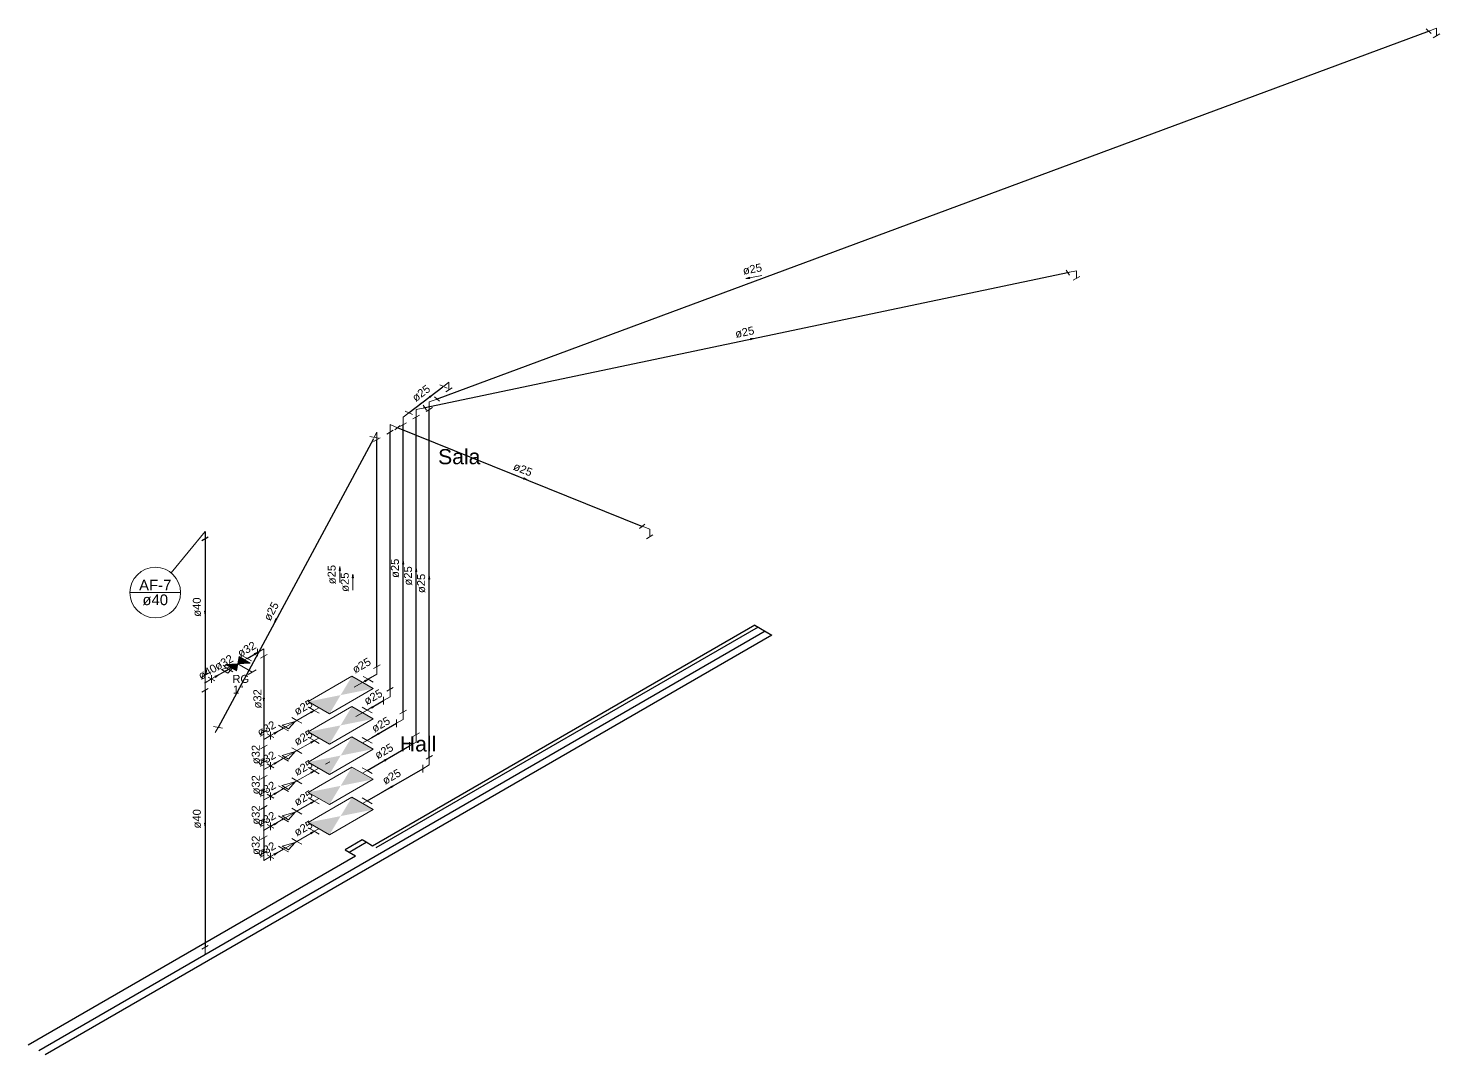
# Model space of a CAD drawing. Header units: inches. Extents: x -21 to 129, y -108 to 34.
# Drawn here: x 18.63 to 27.97, y -56.07 to -49.28 of the extents above; entities that cross this region are included whole.
import ezdxf

# ---------------------------------------------------------------- set-up
doc = ezdxf.new("R2010")
doc.units = ezdxf.units.IN
doc.header["$MEASUREMENT"] = 0
for name, color, linetype, lineweight in [('AF-Colunas', 8, 'Continuous', 30), ('AF-Conexões detalhe', 8, 'Continuous', 20), ('AF-Indicação coluna', 5, 'Continuous', 20), ('AF-Sentido tubo', 8, 'Continuous', 20), ('AF-Textos coluna', 7, 'Continuous', 20), ('AF-Textos conexão', 7, 'Continuous', 20), ('AF-Textos tubo', 7, 'Continuous', 20), ('AF-Tubos detalhe', 170, 'Continuous', 30), ('Simbolos', 8, 'Continuous', 20), ('XJANELAS E PORTAS', 4, 'Continuous', 30), ('XPAREDE', 7, 'Continuous', 30), ('xTEXTO', 7, 'Continuous', 20)]:
    doc.layers.add(name, color=color, linetype=linetype, lineweight=lineweight)
doc.styles.add('Arial', font='arial.ttf')

# ---------------------------------------------------------------- blocks, each defined once
blk = doc.blocks.new('_Closed')
at = {"color": 0, "linetype": 'ByBlock', "lineweight": -2}
for p, q in [((-1, 0.166667), (0, 0)), ((-1, 0.166667), (-1, -0.166667)), ((0, 0), (-1, -0.166667)), ((0, 0), (-1, 0))]:
    blk.add_line(p, q, dxfattribs=at)

msp = doc.modelspace()

# ---------------------------------------------------------------- hatches: boundary and pattern name
at = {"layer": 'Simbolos', "linetype": 'Continuous'}
for points in [[(20.0194, -53.4875), (19.9374, -53.4926), (20.0101, -53.5346)], [(20.0283, -53.4401), (20.101, -53.4821), (20.0194, -53.4875)], [(20.7744, -53.5698), (20.9156, -53.6513), (20.4843, -53.7373), (20.6255, -53.8188)], [(20.7744, -53.7698), (20.9156, -53.8513), (20.4843, -53.9373), (20.6255, -54.0188)], [(20.7744, -53.9698), (20.9156, -54.0513), (20.4843, -54.1373), (20.6255, -54.2188)], [(20.7744, -54.1698), (20.9156, -54.2513), (20.4843, -54.3373), (20.6255, -54.4188)], [(20.7744, -54.3698), (20.9156, -54.4513), (20.4843, -54.5373), (20.6255, -54.6188)]]:
    msp.add_hatch(color=256, dxfattribs=at).paths.add_polyline_path(points)

# ---------------------------------------------------------------- linework, layer by layer
at = {"layer": 'AF-Colunas', "linetype": 'Continuous'}
for p, q in [((19.8243, -52.6499), (19.781, -52.6749)), ((19.8027, -52.6124), (19.8027, -52.6624))]:
    msp.add_line(p, q, dxfattribs=at)
at = {"layer": 'AF-Conexões detalhe', "linetype": 'Continuous'}
for p, q in [((27.9141, -49.3186), (27.881, -49.2888)), ((27.9491, -49.2846), (27.8976, -49.3037)), ((27.9491, -49.2846), (27.9491, -49.3346)), ((27.9708, -49.3221), (27.9275, -49.3471)), ((25.5206, -50.9165), (25.4997, -50.8833)), ((25.5677, -50.8878), (25.5102, -50.8999)), ((25.5677, -50.8878), (25.5677, -50.9378)), ((25.5894, -50.9253), (25.5461, -50.9503)), ((21.4164, -51.6256), (21.3793, -51.6538)), ((21.4164, -51.6256), (21.4164, -51.6756)), ((21.3213, -51.7218), (21.3544, -51.7516)), ((21.4037, -51.6645), (21.355, -51.6431)), ((21.4381, -51.6631), (21.3947, -51.6881)), ((21.1258, -51.817), (21.1745, -51.8384)), ((21.1997, -51.8058), (21.2572, -51.7937)), ((21.1997, -51.8058), (21.1997, -51.8558)), ((21.2468, -51.7771), (21.2677, -51.8103)), ((21.3079, -51.7933), (21.2646, -51.8183)), ((21.2863, -51.7558), (21.3378, -51.7367)), ((21.2863, -51.7558), (21.2863, -51.8058)), ((21.0264, -51.9059), (21.0264, -51.9559)), ((21.0264, -51.9059), (21.0766, -51.9261)), ((21.0942, -51.9116), (21.0591, -51.9406)), ((21.1347, -51.8933), (21.0914, -51.9183)), ((21.1131, -51.8558), (21.1502, -51.8277)), ((21.1131, -51.8558), (21.1131, -51.9058)), ((21.2213, -51.8433), (21.178, -51.8683)), ((20.9509, -51.9949), (20.8924, -51.9844)), ((20.9615, -51.9933), (20.9182, -52.0183)), ((20.9399, -51.9558), (20.9217, -51.9896)), ((20.9399, -51.9558), (20.9399, -52.0058)), ((21.0481, -51.9434), (21.0048, -51.9684)), ((22.6763, -52.5919), (22.7114, -52.5629)), ((22.7441, -52.5976), (22.6939, -52.5774)), ((22.7657, -52.6351), (22.7224, -52.6601)), ((22.7441, -52.5976), (22.7441, -52.6476)), ((20.1491, -53.3874), (20.1491, -53.4374)), ((20.1924, -53.3874), (20.1491, -53.4124)), ((20.1924, -53.3874), (20.1924, -53.4374)), ((19.9109, -53.5249), (19.9975, -53.4999)), ((19.9542, -53.5499), (19.9975, -53.4999)), ((20.214, -53.4249), (20.1707, -53.4499)), ((20.9615, -53.4933), (20.9182, -53.5183)), ((19.8243, -53.5499), (19.781, -53.5749)), ((19.8027, -53.6124), (19.8027, -53.5624)), ((19.8027, -53.6124), (19.846, -53.5874)), ((19.8676, -53.5999), (19.8243, -53.5749)), ((19.846, -53.5624), (19.846, -53.6124)), ((19.8893, -53.5624), (19.846, -53.5874)), ((19.8893, -53.5624), (19.9326, -53.5374)), ((19.9542, -53.5499), (19.9109, -53.5249)), ((20.9399, -53.5558), (20.8966, -53.5808)), ((20.9399, -53.5558), (20.9399, -53.5058)), ((19.8243, -53.6499), (19.781, -53.6749)), ((19.8027, -53.6124), (19.8027, -53.6624)), ((21.0481, -53.6434), (21.0048, -53.6684)), ((21.0264, -53.7059), (21.0264, -53.6559)), ((20.9831, -53.7059), (20.9831, -53.7559)), ((21.0264, -53.7059), (20.9831, -53.7309)), ((20.3121, -53.8933), (20.3987, -53.8683)), ((20.3554, -53.9183), (20.3987, -53.8683)), ((21.0698, -53.8558), (21.0698, -53.9058)), ((21.1131, -53.8558), (21.0698, -53.8808)), ((21.1347, -53.7933), (21.0914, -53.8183)), ((21.1131, -53.8558), (21.1131, -53.8058)), ((19.8593, -53.9027), (19.9178, -53.9132)), ((19.8704, -53.9417), (19.8886, -53.9079)), ((20.214, -53.9249), (20.1707, -53.9499)), ((20.1924, -53.9874), (20.1924, -53.9374)), ((20.1924, -53.9874), (20.2357, -53.9624)), ((20.2573, -53.9749), (20.214, -53.9499)), ((20.2357, -53.9374), (20.2357, -53.9874)), ((20.279, -53.9374), (20.2357, -53.9624)), ((20.279, -53.9374), (20.3223, -53.9124)), ((20.3554, -53.9183), (20.3121, -53.8933)), ((21.2213, -53.9433), (21.178, -53.9683)), ((21.1997, -54.0058), (21.1997, -53.9558)), ((20.214, -54.0249), (20.1707, -54.0499)), ((20.1924, -53.9874), (20.1924, -54.0374)), ((21.1564, -54.0058), (21.1564, -54.0558)), ((21.1997, -54.0058), (21.1564, -54.0308)), ((20.214, -54.1249), (20.1707, -54.1499)), ((20.1924, -54.1874), (20.1924, -54.1374)), ((20.2573, -54.1749), (20.214, -54.1499)), ((20.2357, -54.1374), (20.2357, -54.1874)), ((20.279, -54.1374), (20.2357, -54.1624)), ((20.279, -54.1374), (20.3223, -54.1124)), ((20.3121, -54.0933), (20.3987, -54.0683)), ((20.3554, -54.1183), (20.3121, -54.0933)), ((20.3554, -54.1183), (20.3987, -54.0683)), ((21.243, -54.1558), (21.243, -54.2058)), ((21.2863, -54.1558), (21.243, -54.1808)), ((21.3079, -54.0933), (21.2646, -54.1183)), ((21.2863, -54.1558), (21.2863, -54.1058)), ((20.214, -54.2249), (20.1707, -54.2499)), ((20.1924, -54.1874), (20.2357, -54.1624)), ((20.1924, -54.1874), (20.1924, -54.2374)), ((20.214, -54.3249), (20.1707, -54.3499)), ((20.1924, -54.3874), (20.1924, -54.3374)), ((20.2357, -54.3374), (20.2357, -54.3874)), ((20.279, -54.3374), (20.2357, -54.3624)), ((20.279, -54.3374), (20.3223, -54.3124)), ((20.3116, -54.293), (20.3982, -54.268)), ((20.3549, -54.318), (20.3116, -54.293)), ((20.3549, -54.318), (20.3982, -54.268)), ((20.214, -54.4249), (20.1707, -54.4499)), ((20.1924, -54.3874), (20.2357, -54.3624)), ((20.1924, -54.3874), (20.1924, -54.4374)), ((20.2573, -54.3749), (20.214, -54.3499)), ((20.214, -54.5249), (20.1707, -54.5499)), ((20.279, -54.5374), (20.3223, -54.5124)), ((20.3121, -54.4933), (20.3987, -54.4683)), ((20.3554, -54.5183), (20.3121, -54.4933)), ((20.3554, -54.5183), (20.3987, -54.4683)), ((20.1924, -54.5874), (20.1924, -54.5374)), ((20.1924, -54.5874), (20.2357, -54.5624)), ((20.1924, -54.5874), (20.1924, -54.6374)), ((20.2573, -54.5749), (20.214, -54.5499)), ((20.2357, -54.5374), (20.2357, -54.5874)), ((20.279, -54.5374), (20.2357, -54.5624)), ((20.214, -54.6249), (20.1707, -54.6499)), ((20.279, -54.7374), (20.3223, -54.7124)), ((20.3121, -54.6933), (20.3987, -54.6683)), ((20.3554, -54.7183), (20.3121, -54.6933)), ((20.3554, -54.7183), (20.3987, -54.6683)), ((20.214, -54.7249), (20.1707, -54.7499)), ((20.1924, -54.7874), (20.1924, -54.7374)), ((20.1924, -54.7874), (20.2357, -54.7624)), ((20.2573, -54.7749), (20.214, -54.7499)), ((20.2357, -54.7374), (20.2357, -54.7874)), ((20.279, -54.7374), (20.2357, -54.7624)), ((19.8243, -55.3499), (19.781, -55.3749)), ((19.8027, -55.4124), (19.8027, -55.3624))]:
    msp.add_line(p, q, dxfattribs=at)
at = {"layer": 'AF-Indicação coluna'}
for p, q in [((19.8027, -52.6124), (19.5792, -52.8867)), ((19.306, -53.0166), (19.641, -53.0166))]:
    msp.add_line(p, q, dxfattribs=at)
msp.add_circle((19.4735, -53.0166), 0.1675, dxfattribs=at)
at = {"layer": 'AF-Sentido tubo'}
for p, q in [((20.3986, -53.8683), (20.3223, -53.9124)), ((20.4101, -53.8617), (20.3987, -53.8683)), ((20.4101, -54.0617), (20.3987, -54.0683)), ((20.3986, -54.0683), (20.3223, -54.1124)), ((20.3981, -54.2681), (20.3218, -54.3121)), ((20.4096, -54.2614), (20.3982, -54.268)), ((20.3986, -54.4683), (20.3223, -54.5124)), ((20.4101, -54.4617), (20.3987, -54.4683)), ((20.3986, -54.6683), (20.3223, -54.7124)), ((20.4101, -54.6617), (20.3987, -54.6683))]:
    msp.add_line(p, q, dxfattribs=at)
for points in [[(23.4059, -50.9352), (23.4854, -50.92)], [(23.411, -51.3411), (23.3319, -51.3577)], [(21.287, -51.7238), (21.2226, -51.7727)], [(21.9112, -52.2622), (21.8361, -52.2319)], [(21.1131, -52.8279), (21.1131, -52.9088)], [(20.6947, -52.8694), (20.6947, -52.9503)], [(20.7813, -52.9194), (20.7813, -53.0003)], [(21.1997, -52.8779), (21.1997, -52.9588)], [(21.2863, -52.9279), (21.2863, -53.0088)], [(19.8027, -53.1403), (19.8027, -53.0594)], [(20.2749, -53.1905), (20.3133, -53.1193)], [(20.13, -53.4234), (20.0599, -53.4639)], [(19.8702, -53.5734), (19.8001, -53.6139)], [(19.9784, -53.5109), (19.9084, -53.5514)], [(20.1924, -53.7153), (20.1924, -53.6344)], [(20.8602, -53.6019), (20.7901, -53.6423)], [(20.5038, -53.8076), (20.4101, -53.8617)], [(20.8745, -53.7936), (20.8013, -53.8358)], [(20.2599, -53.9484), (20.1898, -53.9889)], [(20.9468, -53.9518), (20.8745, -53.9936)], [(20.1924, -54.1153), (20.1924, -54.0344)], [(20.5038, -54.0076), (20.4101, -54.0617)], [(20.2599, -54.1484), (20.1898, -54.1889)], [(20.9901, -54.1268), (20.92, -54.1673)], [(20.1924, -54.3153), (20.1924, -54.2344)], [(20.5038, -54.2076), (20.4101, -54.2617)], [(21.0334, -54.3018), (20.9633, -54.3423)], [(20.2599, -54.3484), (20.1898, -54.3889)], [(20.1924, -54.5153), (20.1924, -54.4344)], [(20.5038, -54.4076), (20.4101, -54.4617)], [(19.8027, -54.5403), (19.8027, -54.4594)], [(20.2599, -54.5484), (20.1898, -54.5889)], [(20.5038, -54.6076), (20.4101, -54.6617)], [(20.1924, -54.7153), (20.1924, -54.6344)], [(20.2599, -54.7484), (20.1898, -54.7889)]]:
    msp.add_lwpolyline(points, dxfattribs=at)
at = {"layer": 'AF-Tubos detalhe'}
for p, q in [((21.3332, -51.7384), (27.9022, -49.302)), ((21.2486, -51.7955), (25.5188, -50.8981)), ((21.1529, -51.8256), (21.3766, -51.6559)), ((21.2863, -54.1058), (21.2863, -51.8058)), ((21.1131, -53.8058), (21.1131, -51.9058)), ((21.1997, -53.9558), (21.1997, -51.8558)), ((20.9162, -51.9999), (19.8886, -53.9079)), ((20.9399, -53.5058), (20.9399, -52.0058)), ((21.0264, -53.6559), (21.0264, -51.9559)), ((21.0728, -51.9245), (22.6977, -52.5789)), ((19.8027, -52.6624), (19.8027, -53.5624)), ((20.0805, -53.452), (20.1491, -53.4124)), ((20.1924, -53.4374), (20.1924, -53.9374)), ((19.9326, -53.5374), (19.9579, -53.5228)), ((20.8966, -53.5808), (20.8817, -53.5894)), ((19.8027, -53.6624), (19.8027, -55.3624)), ((20.9074, -53.7746), (20.9831, -53.7309)), ((20.3223, -53.9124), (20.3124, -53.9181)), ((20.9066, -53.9751), (21.0698, -53.8808)), ((20.1924, -54.0374), (20.1924, -54.1374)), ((20.8745, -54.1936), (21.1564, -54.0308)), ((20.1924, -54.2374), (20.1924, -54.3374)), ((20.8745, -54.3936), (21.243, -54.1808)), ((20.3223, -54.3124), (20.3124, -54.3181)), ((20.1924, -54.4374), (20.1924, -54.5374)), ((20.3223, -54.5124), (20.3124, -54.5181)), ((20.1924, -54.6374), (20.1924, -54.7374)), ((20.3223, -54.7124), (20.3124, -54.7181))]:
    msp.add_line(p, q, dxfattribs=at)
at = {"layer": 'Simbolos'}
for p, q in [((19.9374, -53.4926), (20.0194, -53.4875)), ((19.9374, -53.4926), (20.0101, -53.5346)), ((20.0101, -53.5346), (20.0194, -53.4875)), ((20.101, -53.4821), (20.0192, -53.4874)), ((20.0283, -53.4401), (20.0194, -53.4875)), ((20.0194, -53.4875), (20.1145, -53.5424)), ((20.0283, -53.4401), (20.101, -53.4821)), ((20.0512, -53.4351), (20.1095, -53.4688)), ((19.9287, -53.5059), (19.9869, -53.5395)), ((20.0872, -53.5581), (20.1417, -53.5266)), ((20.8817, -53.5894), (20.8488, -53.5704)), ((20.8771, -53.5921), (20.9066, -53.5751)), ((20.8817, -53.5894), (20.9147, -53.6084)), ((20.5255, -53.7951), (20.4925, -53.7761)), ((20.5549, -53.7781), (20.5255, -53.7951)), ((20.8745, -53.7936), (20.8416, -53.7746)), ((20.8745, -53.7936), (20.9066, -53.7751)), ((20.4101, -53.8617), (20.3772, -53.8427)), ((20.4101, -53.8617), (20.443, -53.8807)), ((20.5255, -53.7951), (20.5584, -53.8141)), ((20.8745, -53.7936), (20.9074, -53.8126)), ((20.3223, -53.9124), (20.2894, -53.8934)), ((20.3223, -53.9124), (20.3552, -53.9314)), ((20.4101, -54.0617), (20.3772, -54.0427)), ((20.4101, -54.0617), (20.443, -54.0807)), ((20.5255, -53.9951), (20.4925, -53.9761)), ((20.5549, -53.9781), (20.5255, -53.9951)), ((20.5255, -53.9951), (20.5584, -54.0141)), ((20.8745, -53.9936), (20.8416, -53.9746)), ((20.845, -54.0106), (20.8745, -53.9936)), ((20.8745, -53.9936), (20.9074, -54.0126)), ((20.3223, -54.1124), (20.2894, -54.0934)), ((20.3223, -54.1124), (20.3552, -54.1314)), ((20.5999, -54.1521), (20.6293, -54.1351)), ((20.4096, -54.2614), (20.3767, -54.2424)), ((20.5255, -54.1951), (20.4925, -54.1761)), ((20.5549, -54.1781), (20.5255, -54.1951)), ((20.5255, -54.1951), (20.5584, -54.2141)), ((20.8745, -54.1936), (20.8416, -54.1746)), ((20.845, -54.2106), (20.8745, -54.1936)), ((20.8745, -54.1936), (20.9074, -54.2126)), ((20.3223, -54.3124), (20.2894, -54.2934)), ((20.3223, -54.3124), (20.3552, -54.3314)), ((20.4096, -54.2614), (20.4425, -54.2804)), ((20.5255, -54.3951), (20.4925, -54.3761)), ((20.5549, -54.3781), (20.5255, -54.3951)), ((20.5255, -54.3951), (20.5584, -54.4141)), ((20.8745, -54.3936), (20.8416, -54.3746)), ((20.845, -54.4106), (20.8745, -54.3936)), ((20.8745, -54.3936), (20.9074, -54.4126)), ((20.3223, -54.5124), (20.2894, -54.4934)), ((20.3223, -54.5124), (20.3552, -54.5314)), ((20.4101, -54.4617), (20.3772, -54.4427)), ((20.4101, -54.4617), (20.443, -54.4807)), ((20.5255, -54.5951), (20.4925, -54.5761)), ((20.5549, -54.5781), (20.5255, -54.5951)), ((20.5255, -54.5951), (20.5584, -54.6141)), ((20.3223, -54.7124), (20.2894, -54.6934)), ((20.3223, -54.7124), (20.3552, -54.7314)), ((20.4101, -54.6617), (20.3772, -54.6427)), ((20.4101, -54.6617), (20.443, -54.6807))]:
    msp.add_line(p, q, dxfattribs=at)
for points in [[(20.7744, -53.5698), (20.4843, -53.7373), (20.6255, -53.8188), (20.9156, -53.6513), (20.7744, -53.5698)], [(20.7744, -53.7698), (20.4843, -53.9373), (20.6255, -54.0188), (20.9156, -53.8513), (20.7744, -53.7698)], [(20.7744, -53.9698), (20.4843, -54.1373), (20.6255, -54.2188), (20.9156, -54.0513), (20.7744, -53.9698)], [(20.7744, -54.1698), (20.4843, -54.3373), (20.6255, -54.4188), (20.9156, -54.2513), (20.7744, -54.1698)], [(20.7744, -54.3698), (20.4843, -54.5373), (20.6255, -54.6188), (20.9156, -54.4513), (20.7744, -54.3698)]]:
    msp.add_lwpolyline(points, close=True, dxfattribs=at)
at = {"layer": 'XJANELAS E PORTAS'}
msp.add_lwpolyline([(20.8679, -54.6674), (20.8419, -54.6524), (20.7292, -54.7174), (20.7552, -54.7324)], dxfattribs=at)
at = {"layer": 'XPAREDE'}
for p, q in [((23.5092, -53.2724), (18.7024, -56.0476)), ((23.5524, -53.2974), (18.7457, -56.0726)), ((23.4399, -53.2324), (20.9112, -54.6924)), ((23.4617, -53.2449), (20.9327, -54.7049)), ((23.4399, -53.2324), (23.5524, -53.2974)), ((20.7552, -54.7324), (20.8679, -54.6674)), ((20.9112, -54.6924), (20.8679, -54.6674)), ((18.6332, -56.0076), (20.7987, -54.7574)), ((20.7552, -54.7324), (20.7987, -54.7574))]:
    msp.add_line(p, q, dxfattribs=at)

# ---------------------------------------------------------------- block references
at = {"layer": 'AF-Sentido tubo'}
for p, xscale, yscale, zscale, rotation in [((23.3813, -50.9399), 0.02500000000000368, 0.02500000000000368, 0.02500000000000368, 190.830865080178), ((23.4355, -51.3359), 0.02500000000000319, 0.02500000000000319, 0.02500000000000319, 11.86594777181914), ((21.3069, -51.7087), 0.02499999999999879, 0.02499999999999879, 0.02499999999999879, 37.19748866440615), ((21.9344, -52.2715), 0.02499999999999928, 0.02499999999999928, 0.02499999999999928, 338.0573411279133), ((20.6947, -52.8444), 0.02500000000000568, 0.02500000000000568, 0.02500000000000568, 90), ((21.1131, -52.8029), 0.02500000000000568, 0.02500000000000568, 0.02500000000000568, 90), ((20.7813, -52.8944), 0.02500000000000568, 0.02500000000000568, 0.02500000000000568, 90), ((21.1997, -52.8529), 0.02500000000000568, 0.02500000000000568, 0.02500000000000568, 90), ((21.2863, -52.9029), 0.02500000000000568, 0.02500000000000568, 0.02500000000000568, 90), ((19.8027, -53.1653), 0.02500000000000568, 0.02500000000000568, 0.02500000000000568, 270), ((20.2631, -53.2126), 0.02500000000000102, 0.02500000000000102, 0.02500000000000102, 241.6923727534324), ((20.1516, -53.4109), 0.02499999999999861, 0.02499999999999861, 0.02499999999999861, 30.00056546348937), ((20.0001, -53.4984), 0.02499999999999861, 0.02499999999999861, 0.02499999999999861, 30.00056546348937), ((19.8918, -53.5609), 0.02499999999999861, 0.02499999999999861, 0.02499999999999861, 30.00056546348937), ((20.8818, -53.5894), 0.02499999999999205, 0.02499999999999205, 0.02499999999999205, 29.99988915838289), ((20.1924, -53.7403), 0.02500000000000568, 0.02500000000000568, 0.02500000000000568, 270), ((20.9251, -53.7644), 0.02499999999999513, 0.02499999999999513, 0.02499999999999513, 29.99988915837882), ((20.5255, -53.7951), 0.02499999999999513, 0.02499999999999513, 0.02499999999999513, 29.99988915837882), ((20.2816, -53.9359), 0.02499999999999205, 0.02499999999999205, 0.02499999999999205, 29.99988915838289), ((20.9684, -53.9393), 0.02499999999999205, 0.02499999999999205, 0.02499999999999205, 29.99988915838289), ((20.5255, -53.9951), 0.02499999999999205, 0.02499999999999205, 0.02499999999999205, 29.99988915838289), ((20.1924, -54.1403), 0.02500000000000568, 0.02500000000000568, 0.02500000000000568, 270), ((20.2816, -54.1359), 0.02499999999999205, 0.02499999999999205, 0.02499999999999205, 29.99988915838289), ((21.0117, -54.1143), 0.02499999999999861, 0.02499999999999861, 0.02499999999999861, 30.00056546348937), ((20.5255, -54.1951), 0.02499999999999513, 0.02499999999999513, 0.02499999999999513, 29.99988915837882), ((20.1924, -54.3403), 0.02500000000000568, 0.02500000000000568, 0.02500000000000568, 270), ((20.2816, -54.3359), 0.02499999999999205, 0.02499999999999205, 0.02499999999999205, 29.99988915838289), ((21.055, -54.2893), 0.02499999999999205, 0.02499999999999205, 0.02499999999999205, 29.99988915838289), ((20.5255, -54.3951), 0.02499999999999205, 0.02499999999999205, 0.02499999999999205, 29.99988915838289), ((20.1924, -54.5403), 0.02500000000000568, 0.02500000000000568, 0.02500000000000568, 270), ((19.8027, -54.5653), 0.02500000000000568, 0.02500000000000568, 0.02500000000000568, 270), ((20.2816, -54.5359), 0.02499999999999205, 0.02499999999999205, 0.02499999999999205, 29.99988915838289), ((20.5255, -54.5951), 0.02499999999999513, 0.02499999999999513, 0.02499999999999513, 29.99988915837882), ((20.1924, -54.7403), 0.02500000000000568, 0.02500000000000568, 0.02500000000000568, 270), ((20.2816, -54.7359), 0.02499999999999513, 0.02499999999999513, 0.02499999999999513, 29.99988915837882)]:
    msp.add_blockref('_Closed', p, dxfattribs=dict(at, xscale=xscale, yscale=yscale, zscale=zscale, rotation=rotation))

# ---------------------------------------------------------------- texts
at = {"layer": 'AF-Textos coluna', "char_height": 0.0706, "attachment_point": 8, "line_spacing_factor": 0.798, "style": 'Arial'}
for s, insert, width in [('AF-7', (19.4734, -53.0023), 0.233699), ('ø40', (19.4734, -53.1013), 0.185801)]:
    msp.add_mtext(s, dxfattribs=dict(at, insert=insert, width=width))
at = {"layer": 'AF-Textos conexão', "char_height": 0.05295, "attachment_point": 7, "line_spacing_factor": 0.798, "style": 'Arial'}
for s, insert, width in [('RG', (19.9835, -53.6144), 0.122346), ('1"', (19.9869, -53.6839), 0.074523)]:
    msp.add_mtext(s, dxfattribs=dict(at, insert=insert, width=width))
at = {"layer": 'AF-Textos tubo', "char_height": 0.05295, "width": 0.140678, "attachment_point": 8, "line_spacing_factor": 0.798, "style": 'Arial'}
for s, insert, rotation in [('ø25', (23.4283, -50.9039), 10.8224), ('ø25', (23.3782, -51.321), 11.8689), ('ø25', (21.2488, -51.7197), 37.1954), ('ø25', (21.8951, -52.2271), 338.0652), ('ø25', (20.6682, -52.8974), 90), ('ø25', (21.0866, -52.8559), 90), ('ø25', (21.1731, -52.9059), 90), ('ø25', (20.7547, -52.9474), 90), ('ø25', (21.2599, -52.9559), 90), ('ø40', (19.7762, -53.1124), 90), ('ø25', (20.2647, -53.1534), 61.6958), ('ø32', (20.0925, -53.4145), 30.0006), ('ø40', (19.8327, -53.5645), 30.0006), ('ø32', (19.941, -53.502), 30.0006), ('ø25', (20.8518, -53.5222), 30.0006), ('ø32', (20.1769, -53.7189), 90), ('ø25', (20.9287, -53.7305), 30.0006), ('ø25', (20.4663, -53.7987), 30.0006), ('ø32', (20.2225, -53.9395), 30.0006), ('ø25', (20.9792, -53.9123), 30.0006), ('ø25', (20.4663, -53.9987), 30.0006), ('ø32', (20.166, -54.0874), 90), ('ø25', (21.0003, -54.089), 30.0006), ('ø32', (20.2225, -54.1395), 30.0006), ('ø25', (20.4663, -54.1987), 30.0006), ('ø32', (20.166, -54.2874), 90), ('ø25', (21.0504, -54.2572), 30.0007), ('ø32', (20.2225, -54.3395), 30.0006), ('ø25', (20.4663, -54.3987), 30.0006), ('ø32', (20.166, -54.4874), 90), ('ø40', (19.7762, -54.5124), 90), ('ø32', (20.2225, -54.5395), 30.0006), ('ø25', (20.4663, -54.5987), 30.0006), ('ø32', (20.166, -54.6874), 90), ('ø32', (20.2225, -54.7395), 30.0006)]:
    msp.add_mtext(s, dxfattribs=dict(at, insert=insert, rotation=rotation))
at = {"layer": 'xTEXTO', "char_height": 0.10002, "attachment_point": 8, "line_spacing_factor": 0.798, "style": 'Arial'}
for s, insert, width in [('Sala', (21.4844, -52.1689), 0.385603), ('Hall', (21.2121, -54.0686), 0.330517)]:
    msp.add_mtext(s, dxfattribs=dict(at, insert=insert, width=width))

doc.saveas('drawing.dxf')
